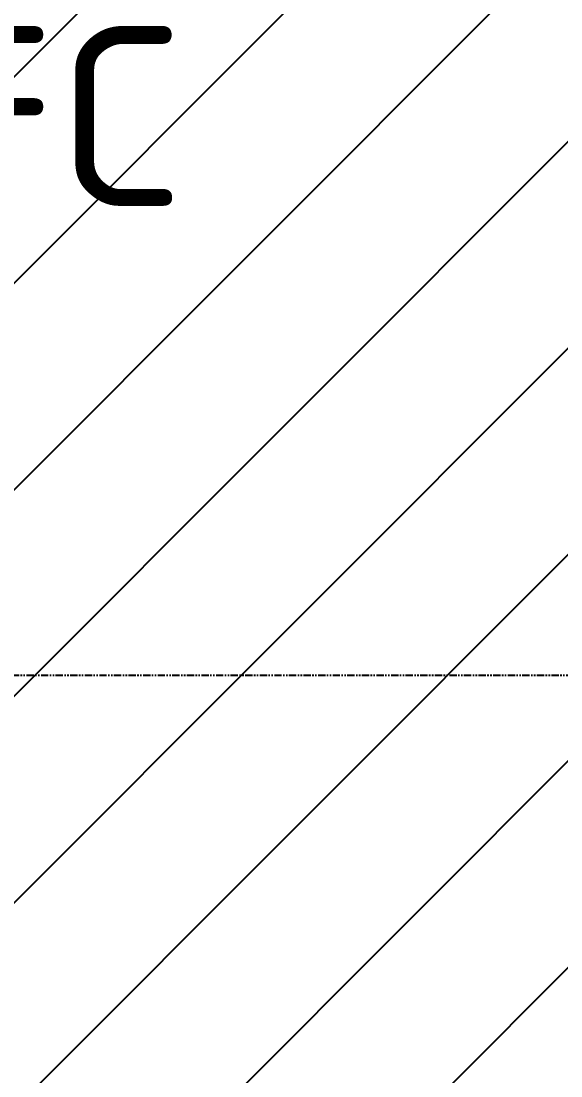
# Model space of a CAD drawing. Header units: inches. Extents: x 0 to 235202, y 0 to 184293.
# Drawn here: x 157869 to 158795, y 130705 to 132511 of the extents above; entities that cross this region are included whole.
import ezdxf
from ezdxf.enums import TextEntityAlignment as Align

# ---------------------------------------------------------------- set-up
doc = ezdxf.new("R2010")
doc.units = ezdxf.units.IN
doc.header["$MEASUREMENT"] = 0
doc.linetypes.add('PHANTOM2', pattern=[1.25, 0.625, -0.125, 0.125, -0.125, 0.125, -0.125])
for name, color, linetype in [('GRID_TXT45', 4, 'Continuous'), ('M-HVAC-EQPM-NEW', 5, 'Continuous'), ('M-X-BKGD', 8, 'Continuous'), ('text', 3, 'Continuous'), ('WINDOW ELEV', 3, 'Continuous')]:
    doc.layers.add(name, color=color, linetype=linetype)
doc.styles.add('ISO', font='isocpeur.ttf')
doc.styles.add('SIMPLEX', font='simplex.shx')

# ---------------------------------------------------------------- blocks, each defined once
blk = doc.blocks.new('FLOOR PLAN REV 2')
at = {"color": 8, "linetype": 'PHANTOM2', "ltscale": 20}
blk.add_line((100766.6, 231217.3), (74313.2, 231217.3), dxfattribs=at)
at = {"layer": 'GRID_TXT45', "color": 8, "style": 'SIMPLEX'}
for p in [(53803.1, 233267.6), (53803.1, 227018.5), (53803.1, 220768)]:
    blk.add_attdef('GRD_TXT', text='', height=450, rotation=180, dxfattribs=at).set_placement(p, align=Align.MIDDLE_CENTER)
blk = doc.blocks.new('PLAN REV 1')
at = {"layer": 'WINDOW ELEV', "color": 1}
blk.add_blockref('FLOOR PLAN REV 2', (115854.5, -22751.9), dxfattribs=at)
at = {"layer": 'text', "color": 8, "style": 'ISO'}
blk.add_text('FC', height=307.62, dxfattribs=at).set_placement((199088.8, 209268.7))

msp = doc.modelspace()

# ---------------------------------------------------------------- hatches: boundary and pattern name
at = {"layer": 'M-HVAC-EQPM-NEW'}
h = msp.add_hatch(dxfattribs=at)
h.set_pattern_fill('ANSI31', color=8, scale=2000)
h.set_pattern_definition([(45, (-41380.03, -77074.9), (-176.7767, 176.7767), [])])
h.paths.add_polyline_path([(148917.3, 132888.6), (189081.7, 132888.6), (189081.7, 127797), (176827.3, 127797), (176827.3, 129426.6), (148917.3, 129426.6)])

# ---------------------------------------------------------------- block references
at = {"layer": 'M-X-BKGD', "color": 8}
msp.add_blockref('PLAN REV 1', (-41380, -77074.9), dxfattribs=at)

doc.saveas('drawing.dxf')
